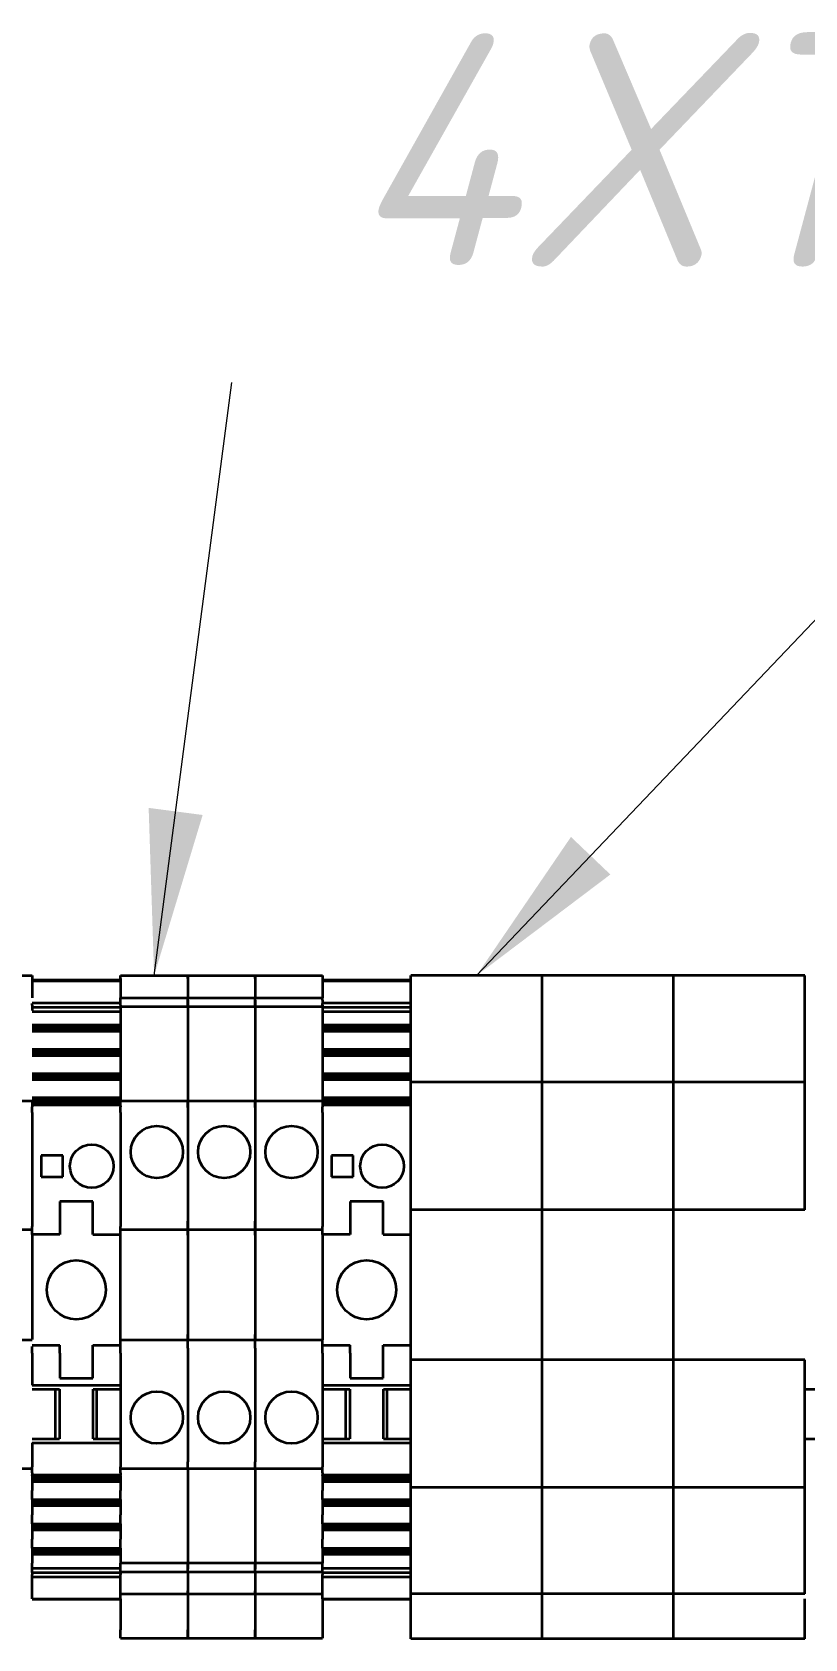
# Model space of a CAD drawing. Header units: millimetres. Extents: x 184 to 2238, y 135 to 1711.
# Drawn here: x 1949.9 to 2019.9, y 1379.1 to 1524.6 of the extents above; entities that cross this region are included whole.
import ezdxf

# ---------------------------------------------------------------- set-up
doc = ezdxf.new("R2010")
doc.units = ezdxf.units.MM
doc.header["$LTSCALE"] = 6
doc.layers.add('Видимый контур (ГОСТ)', color=7, linetype='Continuous', lineweight=35)
doc.layers.add('Обозначение (ГОСТ)', color=7, linetype='Continuous', lineweight=18)
doc.styles.add('Обычный текст (ГОСТ)', font='GOST_Common Italic.ttf')
doc.dimstyles.new('Диаметр (ГОСТ)$7', dxfattribs={"dimscale": 6, "dimtxt": 3.5, "dimasz": 2.5, "dimexe": 1, "dimexo": 0, "dimgap": 0.5, "dimtad": 1, "dimrnd": 1e-08, "dimtxsty": 'Обычный текст (ГОСТ)', "dimblk": 'Filled-1', "dimcen": 0.09, "dimdle": 15, "dimclrd": 256, "dimclre": 256, "dimclrt": 256, "dimazin": 2, "dimtfac": 0.714286, "dimtdec": 3, "dimtmove": 0, "dimatfit": 3, "dimfxl": 1, "dimtolj": 1, "dimlwd": -1, "dimlwe": 25, "dimarcsym": 0})

# ---------------------------------------------------------------- blocks, each defined once
blk = doc.blocks.new('Текст на выноске_7')
at = {"layer": 'Обозначение (ГОСТ)', "insert": (0.5, 0.5), "char_height": 3.5, "attachment_point": 7, "style": 'Обычный текст (ГОСТ)'}
blk.add_mtext('\\A1;\\fGOST Common|b0|i1;\\H0.9979;4\\fGOST Common|b0|i1;\\H1.0079;XT', dxfattribs=at)
blk = doc.blocks.new('Filled-1')
at = {"color": 0}
for p, q in [((0, 0), (-1, 0.1429)), ((-1, 0.1429), (-1, -0.1429)), ((-1, 0), (0, 0)), ((-1, -0.1429), (0, 0))]:
    blk.add_line(p, q, dxfattribs=at)
at = {"color": 0, "flags": 128}
blk.add_lwpolyline([(-1, -0.1429), (0, 0), (-1, 0.1429), (-1, -0.1429)], dxfattribs=at)
at = {"color": 0}
blk.add_solid([(-1, -0.1429), (0, 0), (-1, 0.1429), (-1, -0.1429)], dxfattribs=at)

msp = doc.modelspace()

# ---------------------------------------------------------------- linework, layer by layer
at = {"layer": 'Видимый контур (ГОСТ)'}
for p, q in [((1943.841, 1439.181), (1949.941, 1439.181)), ((1949.941, 1439.181), (1949.941, 1438.92)), ((1949.941, 1438.92), (1949.941, 1437.181)), ((1957.941, 1438.771), (1949.941, 1438.771)), ((1949.941, 1438.721), (1957.941, 1438.721)), ((1957.941, 1438.92), (1957.941, 1439.181)), ((1957.941, 1439.181), (1964.041, 1439.181)), ((1957.941, 1438.92), (1957.941, 1437.181)), ((1964.041, 1439.181), (1964.041, 1438.92)), ((1964.041, 1438.92), (1964.041, 1439.181)), ((1964.041, 1439.181), (1970.141, 1439.181)), ((1964.041, 1438.92), (1964.041, 1437.181)), ((1964.041, 1438.92), (1964.041, 1437.181)), ((1970.141, 1439.181), (1970.141, 1438.92)), ((1970.141, 1438.92), (1970.141, 1439.181)), ((1970.141, 1439.181), (1976.241, 1439.181)), ((1970.141, 1438.92), (1970.141, 1437.181)), ((1970.141, 1438.92), (1970.141, 1437.181)), ((1976.241, 1439.181), (1976.241, 1438.92)), ((1976.241, 1438.92), (1976.241, 1437.181)), ((1984.241, 1438.771), (1976.241, 1438.771)), ((1976.241, 1438.721), (1984.241, 1438.721)), ((1996.141, 1439.181), (1984.241, 1439.181)), ((1984.241, 1429.538), (1984.241, 1439.181)), ((1996.141, 1429.538), (1996.141, 1439.181)), ((2008.041, 1439.181), (1996.141, 1439.181)), ((1996.141, 1429.538), (1996.141, 1439.181)), ((2008.041, 1429.538), (2008.041, 1439.181)), ((2019.941, 1439.181), (2008.041, 1439.181)), ((2008.041, 1429.538), (2008.041, 1439.181)), ((2019.941, 1429.538), (2019.941, 1439.181)), ((1949.941, 1436.72), (1957.941, 1436.72)), ((1949.941, 1436.5), (1949.941, 1436.665)), ((1949.941, 1436.5), (1949.941, 1436.319)), ((1957.941, 1436.955), (1957.941, 1437.181)), ((1957.941, 1437.181), (1964.041, 1437.181)), ((1957.941, 1436.665), (1957.941, 1436.955)), ((1957.941, 1436.5), (1957.941, 1436.665)), ((1957.941, 1436.5), (1957.941, 1436.319)), ((1964.041, 1436.955), (1964.041, 1437.181)), ((1964.041, 1436.955), (1964.041, 1437.181)), ((1964.041, 1437.181), (1970.141, 1437.181)), ((1964.041, 1436.955), (1964.041, 1436.604)), ((1964.041, 1436.604), (1964.041, 1436.955)), ((1964.041, 1436.604), (1964.041, 1436.39)), ((1964.041, 1436.39), (1964.041, 1436.604)), ((1970.141, 1436.955), (1970.141, 1437.181)), ((1970.141, 1436.955), (1970.141, 1437.181)), ((1970.141, 1437.181), (1976.241, 1437.181)), ((1970.141, 1436.955), (1970.141, 1436.604)), ((1970.141, 1436.604), (1970.141, 1436.955)), ((1970.141, 1436.604), (1970.141, 1436.39)), ((1970.141, 1436.39), (1970.141, 1436.604)), ((1976.241, 1436.955), (1976.241, 1437.181)), ((1976.241, 1436.955), (1976.241, 1436.665)), ((1976.241, 1436.72), (1984.241, 1436.72)), ((1976.241, 1436.5), (1976.241, 1436.665)), ((1976.241, 1436.5), (1976.241, 1436.319)), ((1949.941, 1436.319), (1957.941, 1436.319)), ((1949.941, 1436.319), (1949.941, 1436.01)), ((1949.941, 1435.93), (1957.941, 1435.93)), ((1957.941, 1436.39), (1964.041, 1436.39)), ((1957.941, 1436.319), (1957.941, 1436.01)), ((1957.941, 1436.01), (1957.941, 1427.838)), ((1964.041, 1436.39), (1964.041, 1427.838)), ((1964.041, 1436.39), (1964.041, 1427.838)), ((1964.041, 1436.39), (1970.141, 1436.39)), ((1970.141, 1436.39), (1970.141, 1427.838)), ((1970.141, 1436.39), (1970.141, 1427.838)), ((1970.141, 1436.39), (1976.241, 1436.39)), ((1976.241, 1436.319), (1984.241, 1436.319)), ((1976.241, 1436.319), (1976.241, 1436.01)), ((1976.241, 1436.01), (1976.241, 1427.838)), ((1976.241, 1435.93), (1984.241, 1435.93)), ((1957.941, 1434.684), (1949.941, 1434.684)), ((1957.941, 1434.542), (1949.941, 1434.542)), ((1957.941, 1434.542), (1949.941, 1434.542)), ((1957.941, 1434.304), (1949.941, 1434.304)), ((1949.941, 1434.142), (1957.941, 1434.142)), ((1984.241, 1434.684), (1976.241, 1434.684)), ((1984.241, 1434.542), (1976.241, 1434.542)), ((1984.241, 1434.542), (1976.241, 1434.542)), ((1984.241, 1434.304), (1976.241, 1434.304)), ((1976.241, 1434.142), (1984.241, 1434.142)), ((1957.941, 1432.492), (1949.941, 1432.492)), ((1957.941, 1432.35), (1949.941, 1432.35)), ((1957.941, 1432.35), (1949.941, 1432.35)), ((1984.241, 1432.492), (1976.241, 1432.492)), ((1984.241, 1432.35), (1976.241, 1432.35)), ((1984.241, 1432.35), (1976.241, 1432.35)), ((1957.941, 1432.112), (1949.941, 1432.112)), ((1949.941, 1431.95), (1957.941, 1431.95)), ((1984.241, 1432.112), (1976.241, 1432.112)), ((1976.241, 1431.95), (1984.241, 1431.95)), ((1957.941, 1430.3), (1949.941, 1430.3)), ((1957.941, 1430.158), (1949.941, 1430.158)), ((1957.941, 1430.158), (1949.941, 1430.158)), ((1957.941, 1429.92), (1949.941, 1429.92)), ((1949.941, 1429.758), (1957.941, 1429.758)), ((1984.241, 1430.3), (1976.241, 1430.3)), ((1984.241, 1430.158), (1976.241, 1430.158)), ((1984.241, 1430.158), (1976.241, 1430.158)), ((1984.241, 1429.92), (1976.241, 1429.92)), ((1976.241, 1429.758), (1984.241, 1429.758)), ((1996.141, 1429.538), (1984.241, 1429.538)), ((1984.241, 1417.981), (1984.241, 1429.538)), ((1996.141, 1417.981), (1996.141, 1429.538)), ((2008.041, 1429.538), (1996.141, 1429.538)), ((1996.141, 1417.981), (1996.141, 1429.538)), ((2008.041, 1417.981), (2008.041, 1429.538)), ((2019.941, 1429.538), (2008.041, 1429.538)), ((2008.041, 1417.981), (2008.041, 1429.538)), ((2019.941, 1417.981), (2019.941, 1429.538)), ((1943.841, 1427.838), (1949.941, 1427.838)), ((1957.941, 1428.108), (1949.941, 1428.108)), ((1957.941, 1427.966), (1949.941, 1427.966)), ((1957.941, 1427.966), (1949.941, 1427.966)), ((1949.941, 1427.767), (1949.941, 1427.838)), ((1949.941, 1427.767), (1949.941, 1427.399)), ((1957.941, 1427.767), (1957.941, 1427.838)), ((1957.941, 1427.838), (1964.041, 1427.838)), ((1957.941, 1427.399), (1957.941, 1427.767)), ((1964.041, 1427.767), (1964.041, 1427.838)), ((1964.041, 1427.767), (1964.041, 1427.838)), ((1964.041, 1427.838), (1970.141, 1427.838)), ((1964.041, 1427.767), (1964.041, 1427.231)), ((1964.041, 1427.231), (1964.041, 1427.767)), ((1970.141, 1427.767), (1970.141, 1427.838)), ((1970.141, 1427.767), (1970.141, 1427.838)), ((1970.141, 1427.838), (1976.241, 1427.838)), ((1970.141, 1427.767), (1970.141, 1427.231)), ((1970.141, 1427.231), (1970.141, 1427.767)), ((1984.241, 1428.108), (1976.241, 1428.108)), ((1984.241, 1427.966), (1976.241, 1427.966)), ((1984.241, 1427.966), (1976.241, 1427.966)), ((1976.241, 1427.767), (1976.241, 1427.838)), ((1976.241, 1427.767), (1976.241, 1427.399)), ((1957.941, 1427.728), (1949.941, 1427.728)), ((1949.941, 1427.566), (1957.941, 1427.566)), ((1949.941, 1427.48), (1957.941, 1427.48)), ((1949.941, 1427.399), (1949.941, 1427.3)), ((1949.941, 1426.769), (1949.941, 1427.3)), ((1949.941, 1426.769), (1949.941, 1416.471)), ((1957.941, 1427.399), (1957.941, 1427.3)), ((1957.941, 1426.769), (1957.941, 1427.3)), ((1957.941, 1426.769), (1957.941, 1416.471)), ((1964.041, 1427.231), (1964.041, 1416.931)), ((1964.041, 1427.231), (1964.041, 1416.931)), ((1970.141, 1427.231), (1970.141, 1416.931)), ((1970.141, 1427.231), (1970.141, 1416.931)), ((1984.241, 1427.728), (1976.241, 1427.728)), ((1976.241, 1427.566), (1984.241, 1427.566)), ((1976.241, 1427.48), (1984.241, 1427.48)), ((1976.241, 1427.399), (1976.241, 1427.3)), ((1976.241, 1426.769), (1976.241, 1427.3)), ((1976.241, 1426.769), (1976.241, 1416.471)), ((1952.716, 1422.896), (1950.766, 1422.896)), ((1950.766, 1422.896), (1950.766, 1420.946)), ((1952.716, 1420.946), (1952.716, 1422.896)), ((1979.016, 1422.896), (1977.066, 1422.896)), ((1977.066, 1422.896), (1977.066, 1420.946)), ((1979.016, 1420.946), (1979.016, 1422.896)), ((1950.766, 1420.946), (1952.716, 1420.946)), ((1977.066, 1420.946), (1979.016, 1420.946)), ((1952.441, 1418.721), (1952.441, 1416.471)), ((1955.441, 1418.721), (1952.441, 1418.721)), ((1955.441, 1416.471), (1955.441, 1418.721)), ((1978.741, 1418.721), (1978.741, 1416.471)), ((1981.741, 1418.721), (1978.741, 1418.721)), ((1981.741, 1416.471), (1981.741, 1418.721)), ((1996.141, 1417.981), (1984.241, 1417.981)), ((1984.241, 1404.381), (1984.241, 1417.981)), ((1996.141, 1404.381), (1996.141, 1417.981)), ((2008.041, 1417.981), (1996.141, 1417.981)), ((1996.141, 1404.381), (1996.141, 1417.981)), ((2008.041, 1404.381), (2008.041, 1417.981)), ((2019.941, 1417.981), (2008.041, 1417.981)), ((2008.041, 1404.381), (2008.041, 1417.981)), ((1943.841, 1416.181), (1949.941, 1416.181)), ((1949.941, 1415.721), (1949.941, 1416.471)), ((1952.441, 1416.471), (1952.441, 1415.721)), ((1955.441, 1415.721), (1955.441, 1416.471)), ((1957.941, 1415.721), (1957.941, 1416.471)), ((1957.941, 1416.181), (1964.041, 1416.181)), ((1964.041, 1416.931), (1964.041, 1416.181)), ((1964.041, 1416.181), (1964.041, 1416.931)), ((1964.041, 1416.181), (1964.041, 1415.681)), ((1964.041, 1415.681), (1964.041, 1416.181)), ((1964.041, 1416.181), (1970.141, 1416.181)), ((1970.141, 1416.931), (1970.141, 1416.181)), ((1970.141, 1416.181), (1970.141, 1416.931)), ((1970.141, 1416.181), (1970.141, 1415.681)), ((1970.141, 1415.681), (1970.141, 1416.181)), ((1970.141, 1416.181), (1976.241, 1416.181)), ((1976.241, 1415.721), (1976.241, 1416.471)), ((1978.741, 1416.471), (1978.741, 1415.721)), ((1981.741, 1415.721), (1981.741, 1416.471)), ((1952.441, 1415.721), (1949.941, 1415.721)), ((1949.941, 1415.721), (1949.941, 1406.222)), ((1955.441, 1415.721), (1957.941, 1415.721)), ((1957.941, 1406.222), (1957.941, 1415.721)), ((1964.041, 1415.681), (1964.041, 1406.681)), ((1964.041, 1415.681), (1964.041, 1406.681)), ((1970.141, 1415.681), (1970.141, 1406.681)), ((1970.141, 1415.681), (1970.141, 1406.681)), ((1978.741, 1415.721), (1976.241, 1415.721)), ((1976.241, 1415.721), (1976.241, 1406.222)), ((1981.741, 1415.721), (1984.241, 1415.721)), ((1943.841, 1406.181), (1949.941, 1406.181)), ((1957.941, 1406.181), (1957.941, 1406.222)), ((1957.941, 1405.582), (1957.941, 1406.181)), ((1957.941, 1406.181), (1964.041, 1406.181)), ((1964.041, 1406.681), (1964.041, 1406.181)), ((1964.041, 1406.181), (1964.041, 1406.681)), ((1964.041, 1405.431), (1964.041, 1406.181)), ((1964.041, 1405.431), (1964.041, 1406.181)), ((1964.041, 1406.181), (1970.141, 1406.181)), ((1970.141, 1406.681), (1970.141, 1406.181)), ((1970.141, 1406.181), (1970.141, 1406.681)), ((1970.141, 1405.431), (1970.141, 1406.181)), ((1970.141, 1405.431), (1970.141, 1406.181)), ((1970.141, 1406.181), (1976.241, 1406.181)), ((1976.241, 1406.222), (1976.241, 1406.181)), ((1976.241, 1405.582), (1976.241, 1406.181)), ((1949.941, 1405.721), (1952.441, 1405.721)), ((1949.941, 1404.971), (1949.941, 1405.582)), ((1949.941, 1404.971), (1949.941, 1402.071)), ((1952.441, 1404.971), (1952.441, 1405.721)), ((1952.441, 1404.971), (1952.441, 1402.721)), ((1955.441, 1404.971), (1955.441, 1405.721)), ((1955.441, 1405.721), (1957.941, 1405.721)), ((1955.441, 1402.721), (1955.441, 1404.971)), ((1957.941, 1404.971), (1957.941, 1405.582)), ((1957.941, 1404.971), (1957.941, 1402.071)), ((1964.041, 1405.431), (1964.041, 1395.131)), ((1964.041, 1405.431), (1964.041, 1395.131)), ((1970.141, 1405.431), (1970.141, 1395.131)), ((1970.141, 1405.431), (1970.141, 1395.131)), ((1976.241, 1405.721), (1978.741, 1405.721)), ((1976.241, 1404.971), (1976.241, 1405.582)), ((1976.241, 1404.971), (1976.241, 1402.071)), ((1978.741, 1404.971), (1978.741, 1405.721)), ((1978.741, 1404.971), (1978.741, 1402.721)), ((1981.741, 1404.971), (1981.741, 1405.721)), ((1981.741, 1405.721), (1984.241, 1405.721)), ((1981.741, 1402.721), (1981.741, 1404.971)), ((1996.141, 1404.381), (1984.241, 1404.381)), ((1984.241, 1392.823), (1984.241, 1404.381)), ((1996.141, 1392.823), (1996.141, 1404.381)), ((2008.041, 1404.381), (1996.141, 1404.381)), ((1996.141, 1392.823), (1996.141, 1404.381)), ((2008.041, 1392.823), (2008.041, 1404.381)), ((2019.941, 1404.381), (2008.041, 1404.381)), ((2008.041, 1392.823), (2008.041, 1404.381)), ((2019.941, 1392.823), (2019.941, 1404.381)), ((1949.941, 1402.071), (1957.941, 1402.071)), ((1949.941, 1401.721), (1952.408, 1401.721)), ((1952.066, 1397.221), (1952.066, 1401.721)), ((1952.408, 1401.721), (1952.408, 1397.221)), ((1952.441, 1402.721), (1955.441, 1402.721)), ((1955.474, 1401.721), (1957.941, 1401.721)), ((1955.474, 1397.221), (1955.474, 1401.721)), ((1955.816, 1397.221), (1955.816, 1401.721)), ((1957.941, 1402.071), (1957.941, 1396.871)), ((1976.241, 1402.071), (1984.241, 1402.071)), ((1976.241, 1402.071), (1976.241, 1396.871)), ((1976.241, 1401.721), (1978.708, 1401.721)), ((1978.366, 1397.221), (1978.366, 1401.721)), ((1978.708, 1401.721), (1978.708, 1397.221)), ((1978.741, 1402.721), (1981.741, 1402.721)), ((1981.774, 1401.721), (1984.241, 1401.721)), ((1981.774, 1397.221), (1981.774, 1401.721)), ((1982.116, 1397.221), (1982.116, 1401.721)), ((2019.941, 1401.721), (2022.408, 1401.721)), ((1949.941, 1397.221), (1952.408, 1397.221)), ((1955.474, 1397.221), (1957.941, 1397.221)), ((1976.241, 1397.221), (1978.708, 1397.221)), ((1981.774, 1397.221), (1984.241, 1397.221)), ((2019.941, 1397.221), (2022.408, 1397.221)), ((1949.941, 1396.871), (1957.941, 1396.871)), ((1949.941, 1396.871), (1949.941, 1394.672)), ((1957.941, 1396.871), (1957.941, 1394.672)), ((1976.241, 1396.871), (1984.241, 1396.871)), ((1976.241, 1396.871), (1976.241, 1394.672)), ((1943.841, 1394.523), (1949.941, 1394.523)), ((1949.941, 1394.142), (1949.941, 1394.672)), ((1957.941, 1394.142), (1957.941, 1394.672)), ((1957.941, 1394.523), (1964.041, 1394.523)), ((1964.041, 1394.595), (1964.041, 1395.131)), ((1964.041, 1394.595), (1964.041, 1395.131)), ((1964.041, 1394.595), (1964.041, 1394.523)), ((1964.041, 1394.523), (1964.041, 1394.595)), ((1964.041, 1394.523), (1964.041, 1385.971)), ((1964.041, 1394.523), (1964.041, 1385.971)), ((1964.041, 1394.523), (1970.141, 1394.523)), ((1970.141, 1394.595), (1970.141, 1395.131)), ((1970.141, 1394.595), (1970.141, 1395.131)), ((1970.141, 1394.595), (1970.141, 1394.523)), ((1970.141, 1394.523), (1970.141, 1394.595)), ((1970.141, 1394.523), (1970.141, 1385.971)), ((1970.141, 1394.523), (1970.141, 1385.971)), ((1970.141, 1394.523), (1976.241, 1394.523)), ((1976.241, 1394.142), (1976.241, 1394.672)), ((1949.941, 1394.142), (1949.941, 1393.961)), ((1949.941, 1393.961), (1957.941, 1393.961)), ((1949.941, 1393.905), (1949.941, 1393.961)), ((1949.941, 1393.905), (1949.941, 1393.875)), ((1957.941, 1393.875), (1949.941, 1393.875)), ((1949.941, 1393.875), (1949.941, 1393.088)), ((1957.941, 1393.714), (1949.941, 1393.714)), ((1957.941, 1393.475), (1949.941, 1393.475)), ((1957.941, 1393.475), (1949.941, 1393.475)), ((1957.941, 1393.334), (1949.941, 1393.334)), ((1949.941, 1393.088), (1949.941, 1392.649)), ((1957.941, 1394.142), (1957.941, 1393.961)), ((1957.941, 1393.905), (1957.941, 1393.961)), ((1957.941, 1393.905), (1957.941, 1393.875)), ((1957.941, 1393.875), (1957.941, 1393.088)), ((1957.941, 1393.088), (1957.941, 1392.649)), ((1976.241, 1394.142), (1976.241, 1393.961)), ((1976.241, 1393.961), (1984.241, 1393.961)), ((1976.241, 1393.905), (1976.241, 1393.961)), ((1976.241, 1393.905), (1976.241, 1393.875)), ((1984.241, 1393.875), (1976.241, 1393.875)), ((1976.241, 1393.875), (1976.241, 1393.088)), ((1984.241, 1393.714), (1976.241, 1393.714)), ((1984.241, 1393.475), (1976.241, 1393.475)), ((1984.241, 1393.475), (1976.241, 1393.475)), ((1984.241, 1393.334), (1976.241, 1393.334)), ((1976.241, 1393.088), (1976.241, 1392.649)), ((1949.941, 1392.649), (1949.941, 1392.533)), ((1949.941, 1391.713), (1949.941, 1392.533)), ((1949.941, 1391.713), (1949.941, 1391.683)), ((1957.941, 1391.683), (1949.941, 1391.683)), ((1949.941, 1391.683), (1949.941, 1390.896)), ((1957.941, 1391.522), (1949.941, 1391.522)), ((1957.941, 1392.649), (1957.941, 1392.533)), ((1957.941, 1391.713), (1957.941, 1392.533)), ((1957.941, 1391.713), (1957.941, 1391.683)), ((1957.941, 1391.683), (1957.941, 1390.896)), ((1976.241, 1392.649), (1976.241, 1392.533)), ((1976.241, 1391.713), (1976.241, 1392.533)), ((1976.241, 1391.713), (1976.241, 1391.683)), ((1984.241, 1391.683), (1976.241, 1391.683)), ((1976.241, 1391.683), (1976.241, 1390.896)), ((1984.241, 1391.522), (1976.241, 1391.522)), ((1996.141, 1392.823), (1984.241, 1392.823)), ((1984.241, 1383.181), (1984.241, 1392.823)), ((1996.141, 1383.181), (1996.141, 1392.823)), ((2008.041, 1392.823), (1996.141, 1392.823)), ((1996.141, 1383.181), (1996.141, 1392.823)), ((2008.041, 1383.181), (2008.041, 1392.823)), ((2019.941, 1392.823), (2008.041, 1392.823)), ((2008.041, 1383.181), (2008.041, 1392.823)), ((2019.941, 1383.181), (2019.941, 1392.823)), ((1957.941, 1391.283), (1949.941, 1391.283)), ((1957.941, 1391.283), (1949.941, 1391.283)), ((1957.941, 1391.142), (1949.941, 1391.142)), ((1949.941, 1390.896), (1949.941, 1390.457)), ((1949.941, 1390.457), (1949.941, 1390.341)), ((1949.941, 1389.521), (1949.941, 1390.341)), ((1957.941, 1390.896), (1957.941, 1390.457)), ((1957.941, 1390.457), (1957.941, 1390.341)), ((1957.941, 1389.521), (1957.941, 1390.341)), ((1984.241, 1391.283), (1976.241, 1391.283)), ((1984.241, 1391.283), (1976.241, 1391.283)), ((1984.241, 1391.142), (1976.241, 1391.142)), ((1976.241, 1390.896), (1976.241, 1390.457)), ((1976.241, 1390.457), (1976.241, 1390.341)), ((1976.241, 1389.521), (1976.241, 1390.341)), ((1949.941, 1389.521), (1949.941, 1389.491)), ((1957.941, 1389.491), (1949.941, 1389.491)), ((1949.941, 1389.491), (1949.941, 1388.704)), ((1957.941, 1389.33), (1949.941, 1389.33)), ((1957.941, 1389.091), (1949.941, 1389.091)), ((1957.941, 1389.091), (1949.941, 1389.091)), ((1957.941, 1388.95), (1949.941, 1388.95)), ((1949.941, 1388.704), (1949.941, 1388.265)), ((1957.941, 1389.521), (1957.941, 1389.491)), ((1957.941, 1389.491), (1957.941, 1388.704)), ((1957.941, 1388.704), (1957.941, 1388.265)), ((1976.241, 1389.521), (1976.241, 1389.491)), ((1984.241, 1389.491), (1976.241, 1389.491)), ((1976.241, 1389.491), (1976.241, 1388.704)), ((1984.241, 1389.33), (1976.241, 1389.33)), ((1984.241, 1389.091), (1976.241, 1389.091)), ((1984.241, 1389.091), (1976.241, 1389.091)), ((1984.241, 1388.95), (1976.241, 1388.95)), ((1976.241, 1388.704), (1976.241, 1388.265)), ((1949.941, 1388.265), (1949.941, 1388.149)), ((1949.941, 1387.329), (1949.941, 1388.149)), ((1949.941, 1387.329), (1949.941, 1387.299)), ((1957.941, 1387.299), (1949.941, 1387.299)), ((1949.941, 1387.299), (1949.941, 1386.512)), ((1957.941, 1387.138), (1949.941, 1387.138)), ((1957.941, 1388.265), (1957.941, 1388.149)), ((1957.941, 1387.329), (1957.941, 1388.149)), ((1957.941, 1387.329), (1957.941, 1387.299)), ((1957.941, 1387.299), (1957.941, 1386.512)), ((1976.241, 1388.265), (1976.241, 1388.149)), ((1976.241, 1387.329), (1976.241, 1388.149)), ((1976.241, 1387.329), (1976.241, 1387.299)), ((1984.241, 1387.299), (1976.241, 1387.299)), ((1976.241, 1387.299), (1976.241, 1386.512)), ((1984.241, 1387.138), (1976.241, 1387.138)), ((1957.941, 1386.899), (1949.941, 1386.899)), ((1957.941, 1386.899), (1949.941, 1386.899)), ((1957.941, 1386.758), (1949.941, 1386.758)), ((1949.941, 1386.512), (1949.941, 1386.073)), ((1949.941, 1386.073), (1949.941, 1385.957)), ((1949.941, 1385.511), (1949.941, 1385.957)), ((1957.941, 1386.512), (1957.941, 1386.073)), ((1957.941, 1386.073), (1957.941, 1385.957)), ((1964.041, 1385.971), (1957.941, 1385.971)), ((1957.941, 1385.511), (1957.941, 1385.957)), ((1964.041, 1385.971), (1964.041, 1385.758)), ((1964.041, 1385.758), (1964.041, 1385.971)), ((1970.141, 1385.971), (1964.041, 1385.971)), ((1964.041, 1385.758), (1964.041, 1385.406)), ((1964.041, 1385.406), (1964.041, 1385.758)), ((1970.141, 1385.971), (1970.141, 1385.758)), ((1970.141, 1385.758), (1970.141, 1385.971)), ((1976.241, 1385.971), (1970.141, 1385.971)), ((1970.141, 1385.758), (1970.141, 1385.406)), ((1970.141, 1385.406), (1970.141, 1385.758)), ((1984.241, 1386.899), (1976.241, 1386.899)), ((1984.241, 1386.899), (1976.241, 1386.899)), ((1984.241, 1386.758), (1976.241, 1386.758)), ((1976.241, 1386.512), (1976.241, 1386.073)), ((1976.241, 1386.073), (1976.241, 1385.957)), ((1976.241, 1385.511), (1976.241, 1385.957)), ((1949.941, 1385.511), (1957.941, 1385.511)), ((1949.941, 1385.122), (1949.941, 1385.511)), ((1949.941, 1385.122), (1957.941, 1385.122)), ((1949.941, 1385.122), (1949.941, 1384.941)), ((1949.941, 1384.722), (1949.941, 1384.941)), ((1949.941, 1382.982), (1949.941, 1384.722)), ((1949.941, 1384.722), (1957.941, 1384.722)), ((1957.941, 1385.122), (1957.941, 1385.511)), ((1957.941, 1385.181), (1964.041, 1385.181)), ((1957.941, 1385.122), (1957.941, 1384.941)), ((1957.941, 1384.722), (1957.941, 1384.941)), ((1957.941, 1382.982), (1957.941, 1384.722)), ((1964.041, 1385.181), (1964.041, 1385.406)), ((1964.041, 1385.181), (1964.041, 1385.406)), ((1964.041, 1385.181), (1964.041, 1383.442)), ((1964.041, 1385.181), (1964.041, 1383.442)), ((1964.041, 1385.181), (1970.141, 1385.181)), ((1970.141, 1385.181), (1970.141, 1385.406)), ((1970.141, 1385.181), (1970.141, 1385.406)), ((1970.141, 1385.181), (1970.141, 1383.442)), ((1970.141, 1385.181), (1970.141, 1383.442)), ((1970.141, 1385.181), (1976.241, 1385.181)), ((1976.241, 1385.511), (1984.241, 1385.511)), ((1976.241, 1385.122), (1976.241, 1385.511)), ((1976.241, 1385.122), (1984.241, 1385.122)), ((1976.241, 1385.122), (1976.241, 1384.941)), ((1976.241, 1384.722), (1976.241, 1384.941)), ((1976.241, 1382.982), (1976.241, 1384.722)), ((1976.241, 1384.722), (1984.241, 1384.722)), ((1949.941, 1382.721), (1949.941, 1382.982)), ((1949.941, 1382.721), (1957.941, 1382.721)), ((1957.941, 1382.671), (1949.941, 1382.671)), ((1957.941, 1383.181), (1964.041, 1383.181)), ((1957.941, 1382.721), (1957.941, 1382.982)), ((1957.941, 1382.721), (1957.941, 1379.931)), ((1964.041, 1383.442), (1964.041, 1383.181)), ((1964.041, 1383.181), (1964.041, 1383.442)), ((1964.041, 1383.181), (1964.041, 1379.931)), ((1964.041, 1383.181), (1964.041, 1379.931)), ((1964.041, 1383.181), (1970.141, 1383.181)), ((1970.141, 1383.442), (1970.141, 1383.181)), ((1970.141, 1383.181), (1970.141, 1383.442)), ((1970.141, 1383.181), (1970.141, 1379.931)), ((1970.141, 1383.181), (1970.141, 1379.931)), ((1970.141, 1383.181), (1976.241, 1383.181)), ((1976.241, 1382.721), (1976.241, 1382.982)), ((1976.241, 1382.721), (1984.241, 1382.721)), ((1976.241, 1382.721), (1976.241, 1379.931)), ((1984.241, 1382.671), (1976.241, 1382.671)), ((1984.241, 1382.982), (1984.241, 1383.181)), ((1996.141, 1383.181), (1984.241, 1383.181)), ((1984.241, 1382.721), (1984.241, 1382.982)), ((1984.241, 1379.104), (1984.241, 1382.721)), ((1996.141, 1379.104), (1996.141, 1383.181)), ((2008.041, 1383.181), (1996.141, 1383.181)), ((1996.141, 1379.104), (1996.141, 1383.181)), ((2008.041, 1379.104), (2008.041, 1383.181)), ((2019.941, 1383.181), (2008.041, 1383.181)), ((2008.041, 1379.104), (2008.041, 1383.181)), ((2019.941, 1379.104), (2019.941, 1382.721)), ((1957.941, 1379.181), (1957.941, 1379.931)), ((1964.041, 1379.931), (1964.041, 1379.181)), ((1964.041, 1379.181), (1964.041, 1379.931)), ((1970.141, 1379.931), (1970.141, 1379.181)), ((1970.141, 1379.181), (1970.141, 1379.931)), ((1976.241, 1379.931), (1976.241, 1379.181)), ((1957.941, 1379.181), (1964.041, 1379.181)), ((1964.041, 1379.181), (1970.141, 1379.181)), ((1970.141, 1379.181), (1976.241, 1379.181)), ((1996.141, 1379.104), (1984.241, 1379.104)), ((2008.041, 1379.104), (1996.141, 1379.104)), ((2019.941, 1379.104), (2008.041, 1379.104))]:
    msp.add_line(p, q, dxfattribs=at)
for centre, radius in [((1961.241, 1423.206), 2.363), ((1967.341, 1423.206), 2.363), ((1973.441, 1423.206), 2.363), ((1955.341, 1421.921), 1.975), ((1981.641, 1421.921), 1.975), ((1953.941, 1410.721), 2.675), ((1980.241, 1410.721), 2.675), ((1961.241, 1399.156), 2.363), ((1967.341, 1399.156), 2.363), ((1973.441, 1399.156), 2.363)]:
    msp.add_circle(centre, radius, dxfattribs=at)

# ---------------------------------------------------------------- block references
at = {"xscale": 20.99999964237213, "yscale": 20.99999964237213, "zscale": 20.99999964237213}
msp.add_blockref('Текст на выноске_7', (1968.038, 1492.908), dxfattribs=at)

# ---------------------------------------------------------------- leaders
at = {"layer": 'Обозначение (ГОСТ)'}
for points in [[(1990.191, 1439.181), (2042.399, 1493.996)], [(1960.991, 1439.181), (1968.038, 1492.908)]]:
    msp.add_leader(points, dimstyle='Диаметр (ГОСТ)$7', override={"dimtad": 0}, dxfattribs=at)

doc.saveas('drawing.dxf')
